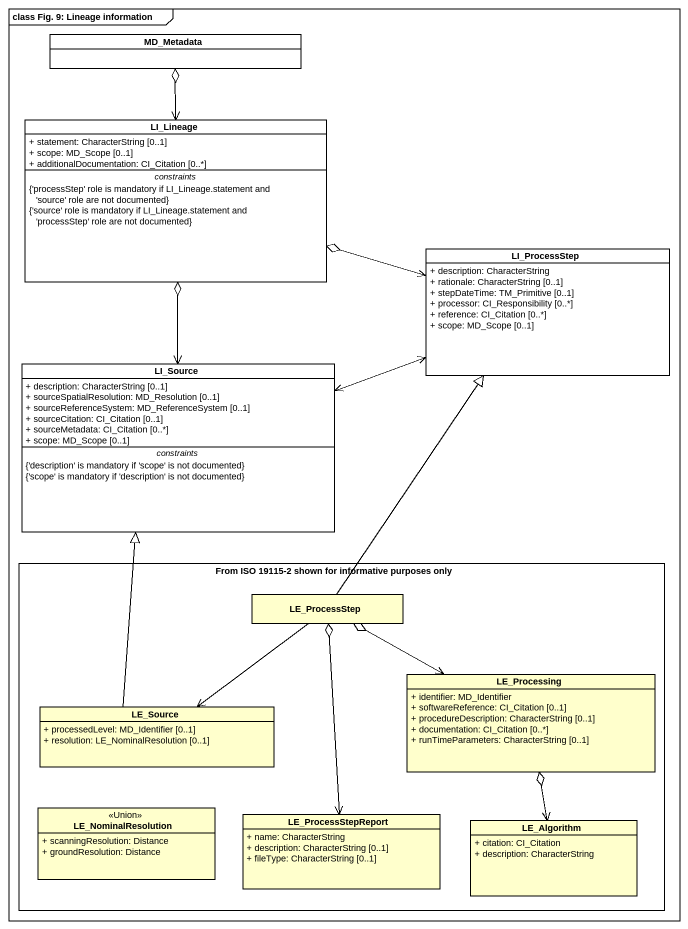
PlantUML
@startuml
mainframe class Fig. 9: Lineage information
hide circle
hide empty members
skinparam classAttributeIconSize 0
class MD_Metadata #FFFFFF
class LI_Lineage #FFFFFF {
  + statement: CharacterString [0..1]
  + scope: MD_Scope [0..1]
  + additionalDocumentation: CI_Citation [0..*]
  -- constraints --
  {'processStep' role is mandatory if LI_Lineage.statement and 'source' role are not documented}
  {'source' role is mandatory if LI_Lineage.statement and 'processStep' role are not documented}
}
class LI_ProcessStep #FFFFFF {
  + description: CharacterString
  + rationale: CharacterString [0..1]
  + stepDateTime: TM_Primitive [0..1]
  + processor: CI_Responsibility [0..*]
  + reference: CI_Citation [0..*]
  + scope: MD_Scope [0..1]
}
class LI_Source #FFFFFF {
  + description: CharacterString [0..1]
  + sourceSpatialResolution: MD_Resolution [0..1]
  + sourceReferenceSystem: MD_ReferenceSystem [0..1]
  + sourceCitation: CI_Citation [0..1]
  + sourceMetadata: CI_Citation [0..*]
  + scope: MD_Scope [0..1]
  -- constraints --
  {'description' is mandatory if 'scope' is not documented}
  {'scope' is mandatory if 'description' is not documented}
}
rectangle "From ISO 19115-2 shown for informative purposes only" as From_ISO_19115_2_shown_for #FFFFFF {
  class LE_ProcessStep
  class LE_Processing {
    + identifier: MD_Identifier
    + softwareReference: CI_Citation [0..1]
    + procedureDescription: CharacterString [0..1]
    + documentation: CI_Citation [0..*]
    + runTimeParameters: CharacterString [0..1]
  }
  class LE_Source {
    + processedLevel: MD_Identifier [0..1]
    + resolution: LE_NominalResolution [0..1]
  }
  class LE_NominalResolution <<Union>> {
    + scanningResolution: Distance
    + groundResolution: Distance
  }
  class LE_ProcessStepReport {
    + name: CharacterString
    + description: CharacterString [0..1]
    + fileType: CharacterString [0..1]
  }
  class LE_Algorithm {
    + citation: CI_Citation
    + description: CharacterString
  }
}
LI_Lineage <-up-o MD_Metadata
LI_ProcessStep <-left-o LI_Lineage
LI_Source <-up-o LI_Lineage
LI_Source <-right-> LI_ProcessStep
LE_ProcessStep -up-|> LI_ProcessStep
LE_ProcessStep --> LE_Source
LE_ProcessStep o--> LE_ProcessStepReport
LE_Processing <-left-o LE_ProcessStep
LE_Source -up-|> LI_Source
LE_Algorithm <-up-o LE_Processing
@enduml
